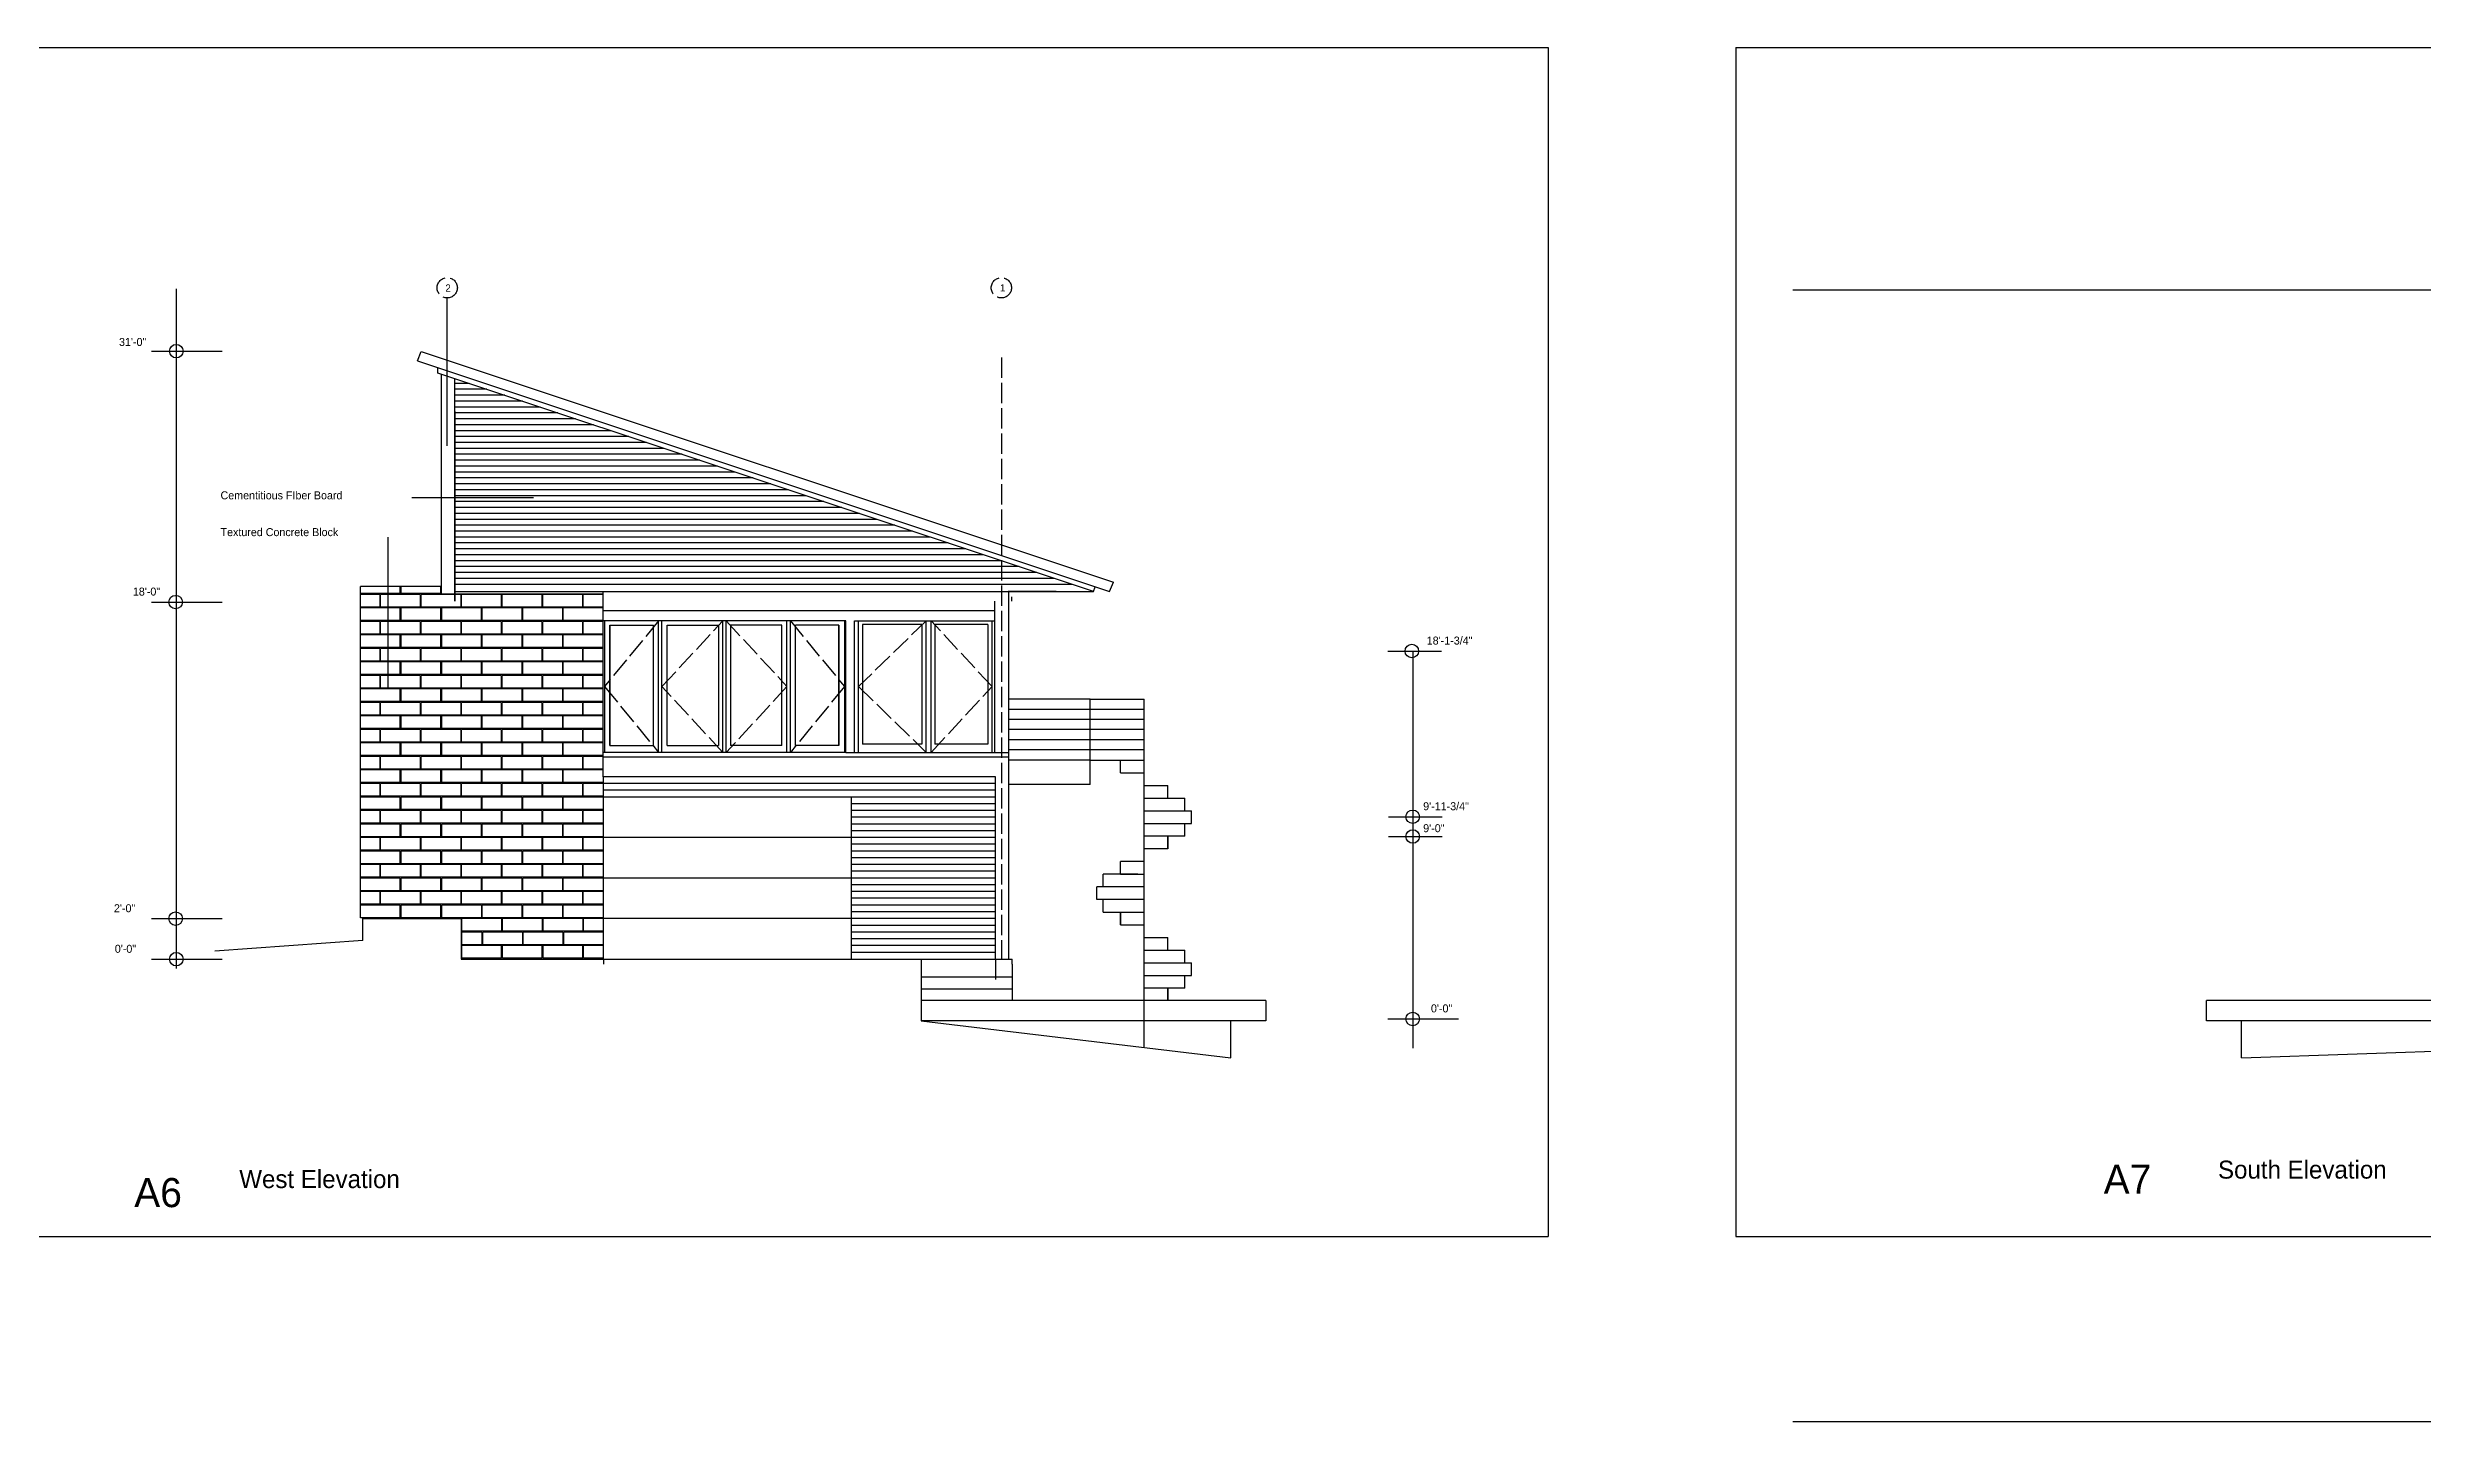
# Model space of a CAD drawing. Header units: inches. Extents: x 967 to 8475, y 257 to 3434.
# Drawn here: x 5963 to 7369, y 1861 to 2675 of the extents above; entities that cross this region are included whole.
import ezdxf

# ---------------------------------------------------------------- set-up
doc = ezdxf.new("R2010")
doc.units = ezdxf.units.IN
doc.header["$MEASUREMENT"] = 0
doc.linetypes.add('ACAD_ISO02W100', pattern=[15, 12, -3])
for name, color, linetype in [('blocks', 251, 'Continuous'), ('const', 7, 'Continuous'), ('e1', 7, 'Continuous'), ('e2', 251, 'Continuous'), ('glassSwing', 172, 'ACAD_ISO02W100'), ('grid', 252, 'ACAD_ISO02W100'), ('millwork', 253, 'Continuous'), ('stairs', 140, 'Continuous'), ('walls', 7, 'Continuous')]:
    doc.layers.add(name, color=color, linetype=linetype)

msp = doc.modelspace()

# ---------------------------------------------------------------- linework, layer by layer
for p, q in [((5763.3, 2674.8), (6851.3, 2674.8)), ((6851.3, 2674.8), (6851.3, 1970.8)), ((6962.4, 2674.8), (6962.4, 1970.8)), ((6962.4, 2674.8), (8050.4, 2674.8)), ((6996.2, 2531.3), (7501.2, 2531.3)), ((5763.3, 1970.8), (6851.3, 1970.8)), ((6962.4, 1970.8), (8050.4, 1970.8)), ((6996.2, 1861.2), (7501.2, 1861.2))]:
    msp.add_line(p, q)
at = {"layer": 'blocks'}
for p, q in [((6171.9, 2351.5), (6148.4, 2351.5)), ((6159.7, 2351), (6148.4, 2351)), ((6159.7, 2351), (6159.7, 2343.5)), ((6160.2, 2343.5), (6160.2, 2351)), ((6183.7, 2351), (6160.2, 2351)), ((6171.9, 2351.5), (6171.9, 2355.7)), ((6172.4, 2351.5), (6172.4, 2355.7)), ((6195.9, 2351.5), (6172.4, 2351.5)), ((6183.7, 2351), (6183.7, 2343.5)), ((6184.2, 2343.5), (6184.2, 2351)), ((6207.7, 2351), (6184.2, 2351)), ((6195.9, 2351.5), (6195.9, 2355.7)), ((6207.7, 2351), (6207.7, 2343.5)), ((6208.2, 2343.5), (6208.2, 2351)), ((6231.7, 2351), (6208.2, 2351)), ((6231.7, 2351), (6231.7, 2343.5)), ((6232.2, 2343.5), (6232.2, 2351)), ((6255.7, 2351), (6232.2, 2351)), ((6255.7, 2351), (6255.7, 2343.5)), ((6256.2, 2343.5), (6256.2, 2351)), ((6279.7, 2351), (6256.2, 2351)), ((6279.7, 2351), (6279.7, 2343.5)), ((6280.2, 2343.5), (6280.2, 2351)), ((6291.9, 2351), (6280.2, 2351)), ((6159.7, 2343.5), (6148.4, 2343.5)), ((6171.9, 2343), (6148.4, 2343)), ((6171.9, 2335.5), (6148.4, 2335.5)), ((6159.7, 2335), (6148.4, 2335)), ((6159.7, 2335), (6159.7, 2327.5)), ((6183.7, 2343.5), (6160.2, 2343.5)), ((6160.2, 2327.5), (6160.2, 2335)), ((6183.7, 2335), (6160.2, 2335)), ((6171.9, 2335.5), (6171.9, 2343)), ((6195.9, 2343), (6172.4, 2343)), ((6172.4, 2335.5), (6172.4, 2343)), ((6195.9, 2335.5), (6172.4, 2335.5)), ((6183.7, 2335), (6183.7, 2327.5)), ((6207.7, 2343.5), (6184.2, 2343.5)), ((6184.2, 2327.5), (6184.2, 2335)), ((6207.7, 2335), (6184.2, 2335)), ((6195.9, 2335.5), (6195.9, 2343)), ((6196.4, 2335.5), (6196.4, 2343)), ((6219.9, 2343), (6196.4, 2343)), ((6219.9, 2335.5), (6196.4, 2335.5)), ((6207.7, 2335), (6207.7, 2327.5)), ((6231.7, 2343.5), (6208.2, 2343.5)), ((6208.2, 2327.5), (6208.2, 2335)), ((6231.7, 2335), (6208.2, 2335)), ((6219.9, 2335.5), (6219.9, 2343)), ((6243.9, 2343), (6220.4, 2343)), ((6220.4, 2335.5), (6220.4, 2343)), ((6243.9, 2335.5), (6220.4, 2335.5)), ((6231.7, 2335), (6231.7, 2327.5)), ((6255.7, 2343.5), (6232.2, 2343.5)), ((6232.2, 2327.5), (6232.2, 2335)), ((6255.7, 2335), (6232.2, 2335)), ((6243.9, 2343), (6243.9, 2335.5)), ((6267.9, 2343), (6244.4, 2343)), ((6244.4, 2335.5), (6244.4, 2343)), ((6267.9, 2335.5), (6244.4, 2335.5)), ((6255.7, 2335), (6255.7, 2327.5)), ((6279.7, 2343.5), (6256.2, 2343.5)), ((6256.2, 2327.5), (6256.2, 2335)), ((6279.7, 2335), (6256.2, 2335)), ((6267.9, 2343), (6267.9, 2335.5)), ((6291.9, 2343), (6268.4, 2343)), ((6268.4, 2335.5), (6268.4, 2343)), ((6291.9, 2335.5), (6268.4, 2335.5)), ((6279.7, 2335), (6279.7, 2327.5)), ((6291.9, 2343.5), (6280.2, 2343.5)), ((6280.2, 2327.5), (6280.2, 2335)), ((6291.9, 2335), (6280.2, 2335)), ((6159.7, 2327.5), (6148.4, 2327.5)), ((6171.9, 2327), (6148.4, 2327)), ((6183.7, 2327.5), (6160.2, 2327.5)), ((6171.9, 2319.5), (6171.9, 2327)), ((6195.9, 2327), (6172.4, 2327)), ((6172.4, 2319.5), (6172.4, 2327)), ((6207.7, 2327.5), (6184.2, 2327.5)), ((6195.9, 2319.5), (6195.9, 2327)), ((6196.4, 2319.5), (6196.4, 2327)), ((6219.9, 2327), (6196.4, 2327)), ((6231.7, 2327.5), (6208.2, 2327.5)), ((6219.9, 2319.5), (6219.9, 2327)), ((6243.9, 2327), (6220.4, 2327)), ((6220.4, 2319.5), (6220.4, 2327)), ((6255.7, 2327.5), (6232.2, 2327.5)), ((6243.9, 2327), (6243.9, 2319.5)), ((6267.9, 2327), (6244.4, 2327)), ((6244.4, 2319.5), (6244.4, 2327)), ((6279.7, 2327.5), (6256.2, 2327.5)), ((6267.9, 2327), (6267.9, 2319.5)), ((6291.9, 2327), (6268.4, 2327)), ((6268.4, 2319.5), (6268.4, 2327)), ((6291.9, 2327.5), (6280.2, 2327.5)), ((6171.9, 2319.5), (6148.4, 2319.5)), ((6159.7, 2319), (6148.4, 2319)), ((6159.7, 2311.5), (6148.4, 2311.5)), ((6171.9, 2311), (6148.4, 2311)), ((6159.7, 2319), (6159.7, 2311.5)), ((6183.7, 2319), (6160.2, 2319)), ((6160.2, 2311.5), (6160.2, 2319)), ((6183.7, 2311.5), (6160.2, 2311.5)), ((6171.9, 2303.5), (6171.9, 2311)), ((6195.9, 2319.5), (6172.4, 2319.5)), ((6195.9, 2311), (6172.4, 2311)), ((6172.4, 2303.5), (6172.4, 2311)), ((6183.7, 2319), (6183.7, 2311.5)), ((6184.2, 2311.5), (6184.2, 2319)), ((6207.7, 2319), (6184.2, 2319)), ((6207.7, 2311.5), (6184.2, 2311.5)), ((6195.9, 2303.5), (6195.9, 2311)), ((6219.9, 2319.5), (6196.4, 2319.5)), ((6219.9, 2311), (6196.4, 2311)), ((6196.4, 2303.5), (6196.4, 2311)), ((6207.7, 2319), (6207.7, 2311.5)), ((6231.7, 2319), (6208.2, 2319)), ((6208.2, 2311.5), (6208.2, 2319)), ((6231.7, 2311.5), (6208.2, 2311.5)), ((6219.9, 2303.5), (6219.9, 2311)), ((6243.9, 2319.5), (6220.4, 2319.5)), ((6243.9, 2311), (6220.4, 2311)), ((6220.4, 2303.5), (6220.4, 2311)), ((6231.7, 2319), (6231.7, 2311.5)), ((6232.2, 2311.5), (6232.2, 2319)), ((6255.7, 2319), (6232.2, 2319)), ((6255.7, 2311.5), (6232.2, 2311.5)), ((6243.9, 2311), (6243.9, 2303.5)), ((6267.9, 2319.5), (6244.4, 2319.5)), ((6267.9, 2311), (6244.4, 2311)), ((6244.4, 2303.5), (6244.4, 2311)), ((6255.7, 2319), (6255.7, 2311.5)), ((6279.7, 2319), (6256.2, 2319)), ((6256.2, 2311.5), (6256.2, 2319)), ((6279.7, 2311.5), (6256.2, 2311.5)), ((6267.9, 2311), (6267.9, 2303.5)), ((6291.9, 2319.5), (6268.4, 2319.5)), ((6291.9, 2311), (6268.4, 2311)), ((6268.4, 2303.5), (6268.4, 2311)), ((6279.7, 2319), (6279.7, 2311.5)), ((6280.2, 2311.5), (6280.2, 2319)), ((6291.9, 2319), (6280.2, 2319)), ((6291.9, 2311.5), (6280.2, 2311.5)), ((6171.9, 2303.5), (6148.4, 2303.5)), ((6159.7, 2303), (6148.4, 2303)), ((6159.7, 2295.5), (6148.4, 2295.5)), ((6171.9, 2295), (6148.4, 2295)), ((6159.7, 2303), (6159.7, 2295.5)), ((6183.7, 2303), (6160.2, 2303)), ((6160.2, 2295.5), (6160.2, 2303)), ((6183.7, 2295.5), (6160.2, 2295.5)), ((6171.9, 2287.5), (6171.9, 2295)), ((6195.9, 2303.5), (6172.4, 2303.5)), ((6195.9, 2295), (6172.4, 2295)), ((6172.4, 2287.5), (6172.4, 2295)), ((6183.7, 2303), (6183.7, 2295.5)), ((6184.2, 2295.5), (6184.2, 2303)), ((6207.7, 2303), (6184.2, 2303)), ((6207.7, 2295.5), (6184.2, 2295.5)), ((6195.9, 2287.5), (6195.9, 2295)), ((6219.9, 2303.5), (6196.4, 2303.5)), ((6196.4, 2287.5), (6196.4, 2295)), ((6219.9, 2295), (6196.4, 2295)), ((6207.7, 2303), (6207.7, 2295.5)), ((6231.7, 2303), (6208.2, 2303)), ((6208.2, 2295.5), (6208.2, 2303)), ((6231.7, 2295.5), (6208.2, 2295.5)), ((6219.9, 2287.5), (6219.9, 2295)), ((6243.9, 2303.5), (6220.4, 2303.5)), ((6243.9, 2295), (6220.4, 2295)), ((6220.4, 2287.5), (6220.4, 2295)), ((6231.7, 2303), (6231.7, 2295.5)), ((6232.2, 2295.5), (6232.2, 2303)), ((6255.7, 2303), (6232.2, 2303)), ((6255.7, 2295.5), (6232.2, 2295.5)), ((6243.9, 2295), (6243.9, 2287.5)), ((6267.9, 2303.5), (6244.4, 2303.5)), ((6267.9, 2295), (6244.4, 2295)), ((6244.4, 2287.5), (6244.4, 2295)), ((6255.7, 2303), (6255.7, 2295.5)), ((6279.7, 2303), (6256.2, 2303)), ((6256.2, 2295.5), (6256.2, 2303)), ((6279.7, 2295.5), (6256.2, 2295.5)), ((6267.9, 2295), (6267.9, 2287.5)), ((6291.9, 2303.5), (6268.4, 2303.5)), ((6291.9, 2295), (6268.4, 2295)), ((6268.4, 2287.5), (6268.4, 2295)), ((6279.7, 2303), (6279.7, 2295.5)), ((6280.2, 2295.5), (6280.2, 2303)), ((6291.9, 2303), (6280.2, 2303)), ((6291.9, 2295.5), (6280.2, 2295.5)), ((6171.9, 2287.5), (6148.4, 2287.5)), ((6159.7, 2287), (6148.4, 2287)), ((6159.7, 2279.5), (6148.4, 2279.5)), ((6171.9, 2279), (6148.4, 2279)), ((6159.7, 2287), (6159.7, 2279.5)), ((6183.7, 2287), (6160.2, 2287)), ((6160.2, 2279.5), (6160.2, 2287)), ((6183.7, 2279.5), (6160.2, 2279.5)), ((6171.9, 2271.5), (6171.9, 2279)), ((6195.9, 2287.5), (6172.4, 2287.5)), ((6195.9, 2279), (6172.4, 2279)), ((6172.4, 2271.5), (6172.4, 2279)), ((6183.7, 2287), (6183.7, 2279.5)), ((6184.2, 2279.5), (6184.2, 2287)), ((6207.7, 2287), (6184.2, 2287)), ((6207.7, 2279.5), (6184.2, 2279.5)), ((6195.9, 2271.5), (6195.9, 2279)), ((6219.9, 2287.5), (6196.4, 2287.5)), ((6196.4, 2271.5), (6196.4, 2279)), ((6219.9, 2279), (6196.4, 2279)), ((6207.7, 2287), (6207.7, 2279.5)), ((6231.7, 2287), (6208.2, 2287)), ((6208.2, 2279.5), (6208.2, 2287)), ((6231.7, 2279.5), (6208.2, 2279.5)), ((6219.9, 2271.5), (6219.9, 2279)), ((6243.9, 2287.5), (6220.4, 2287.5)), ((6243.9, 2279), (6220.4, 2279)), ((6220.4, 2271.5), (6220.4, 2279)), ((6231.7, 2287), (6231.7, 2279.5)), ((6232.2, 2279.5), (6232.2, 2287)), ((6255.7, 2287), (6232.2, 2287)), ((6255.7, 2279.5), (6232.2, 2279.5)), ((6243.9, 2279), (6243.9, 2271.5)), ((6267.9, 2287.5), (6244.4, 2287.5)), ((6267.9, 2279), (6244.4, 2279)), ((6244.4, 2271.5), (6244.4, 2279)), ((6255.7, 2287), (6255.7, 2279.5)), ((6279.7, 2287), (6256.2, 2287)), ((6256.2, 2279.5), (6256.2, 2287)), ((6279.7, 2279.5), (6256.2, 2279.5)), ((6267.9, 2279), (6267.9, 2271.5)), ((6291.9, 2287.5), (6268.4, 2287.5)), ((6291.9, 2279), (6268.4, 2279)), ((6268.4, 2271.5), (6268.4, 2279)), ((6279.7, 2287), (6279.7, 2279.5)), ((6280.2, 2279.5), (6280.2, 2287)), ((6291.9, 2287), (6280.2, 2287)), ((6291.9, 2279.5), (6280.2, 2279.5)), ((6171.9, 2271.5), (6148.4, 2271.5)), ((6159.7, 2271), (6148.4, 2271)), ((6159.7, 2271), (6159.7, 2263.5)), ((6183.7, 2271), (6160.2, 2271)), ((6160.2, 2263.5), (6160.2, 2271)), ((6195.9, 2271.5), (6172.4, 2271.5)), ((6183.7, 2271), (6183.7, 2263.5)), ((6184.2, 2263.5), (6184.2, 2271)), ((6207.7, 2271), (6184.2, 2271)), ((6219.9, 2271.5), (6196.4, 2271.5)), ((6207.7, 2271), (6207.7, 2263.5)), ((6231.7, 2271), (6208.2, 2271)), ((6208.2, 2263.5), (6208.2, 2271)), ((6243.9, 2271.5), (6220.4, 2271.5)), ((6231.7, 2271), (6231.7, 2263.5)), ((6232.2, 2263.5), (6232.2, 2271)), ((6255.7, 2271), (6232.2, 2271)), ((6267.9, 2271.5), (6244.4, 2271.5)), ((6255.7, 2271), (6255.7, 2263.5)), ((6279.7, 2271), (6256.2, 2271)), ((6256.2, 2263.5), (6256.2, 2271)), ((6291.9, 2271.5), (6268.4, 2271.5)), ((6279.7, 2271), (6279.7, 2263.5)), ((6280.2, 2263.5), (6280.2, 2271)), ((6291.9, 2271), (6280.2, 2271)), ((6159.7, 2263.5), (6148.4, 2263.5)), ((6171.9, 2263), (6148.4, 2263)), ((6171.9, 2255.5), (6148.4, 2255.5)), ((6159.7, 2255), (6148.4, 2255)), ((6159.7, 2255), (6159.7, 2247.5)), ((6183.7, 2263.5), (6160.2, 2263.5)), ((6183.7, 2255), (6160.2, 2255)), ((6160.2, 2247.5), (6160.2, 2255)), ((6171.9, 2255.5), (6171.9, 2263)), ((6172.4, 2255.5), (6172.4, 2263)), ((6195.9, 2263), (6172.4, 2263)), ((6195.9, 2255.5), (6172.4, 2255.5)), ((6183.7, 2255), (6183.7, 2247.5)), ((6207.7, 2263.5), (6184.2, 2263.5)), ((6184.2, 2247.5), (6184.2, 2255)), ((6207.7, 2255), (6184.2, 2255)), ((6195.9, 2255.5), (6195.9, 2263)), ((6196.4, 2255.5), (6196.4, 2263)), ((6219.9, 2263), (6196.4, 2263)), ((6219.9, 2255.5), (6196.4, 2255.5)), ((6207.7, 2255), (6207.7, 2247.5)), ((6231.7, 2263.5), (6208.2, 2263.5)), ((6231.7, 2255), (6208.2, 2255)), ((6208.2, 2247.5), (6208.2, 2255)), ((6219.9, 2255.5), (6219.9, 2263)), ((6220.4, 2255.5), (6220.4, 2263)), ((6243.9, 2263), (6220.4, 2263)), ((6243.9, 2255.5), (6220.4, 2255.5)), ((6231.7, 2255), (6231.7, 2247.5)), ((6255.7, 2263.5), (6232.2, 2263.5)), ((6232.2, 2247.5), (6232.2, 2255)), ((6255.7, 2255), (6232.2, 2255)), ((6243.9, 2263), (6243.9, 2255.5)), ((6244.4, 2255.5), (6244.4, 2263)), ((6267.9, 2263), (6244.4, 2263)), ((6267.9, 2255.5), (6244.4, 2255.5)), ((6255.7, 2255), (6255.7, 2247.5)), ((6279.7, 2263.5), (6256.2, 2263.5)), ((6279.7, 2255), (6256.2, 2255)), ((6256.2, 2247.5), (6256.2, 2255)), ((6267.9, 2263), (6267.9, 2255.5)), ((6268.4, 2255.5), (6268.4, 2263)), ((6291.9, 2263), (6268.4, 2263)), ((6291.9, 2255.5), (6268.4, 2255.5)), ((6279.7, 2255), (6279.7, 2247.5)), ((6291.9, 2263.5), (6280.2, 2263.5)), ((6280.2, 2247.5), (6280.2, 2255)), ((6291.9, 2255), (6280.2, 2255)), ((6159.7, 2247.5), (6148.4, 2247.5)), ((6171.9, 2247), (6148.4, 2247)), ((6171.9, 2239.5), (6148.4, 2239.5)), ((6159.7, 2239), (6148.4, 2239)), ((6159.7, 2239), (6159.7, 2231.5)), ((6183.7, 2247.5), (6160.2, 2247.5)), ((6183.7, 2239), (6160.2, 2239)), ((6160.2, 2231.5), (6160.2, 2239)), ((6171.9, 2239.5), (6171.9, 2247)), ((6195.9, 2247), (6172.4, 2247)), ((6172.4, 2239.5), (6172.4, 2247)), ((6195.9, 2239.5), (6172.4, 2239.5)), ((6183.7, 2239), (6183.7, 2231.5)), ((6207.7, 2247.5), (6184.2, 2247.5)), ((6207.7, 2239), (6184.2, 2239)), ((6184.2, 2231.5), (6184.2, 2239)), ((6195.9, 2239.5), (6195.9, 2247)), ((6196.4, 2239.5), (6196.4, 2247)), ((6219.9, 2247), (6196.4, 2247)), ((6219.9, 2239.5), (6196.4, 2239.5)), ((6207.7, 2239), (6207.7, 2231.5)), ((6231.7, 2247.5), (6208.2, 2247.5)), ((6231.7, 2239), (6208.2, 2239)), ((6208.2, 2231.5), (6208.2, 2239)), ((6219.9, 2239.5), (6219.9, 2247)), ((6243.9, 2247), (6220.4, 2247)), ((6220.4, 2239.5), (6220.4, 2247)), ((6243.9, 2239.5), (6220.4, 2239.5)), ((6231.7, 2239), (6231.7, 2231.5)), ((6255.7, 2247.5), (6232.2, 2247.5)), ((6255.7, 2239), (6232.2, 2239)), ((6232.2, 2231.5), (6232.2, 2239)), ((6243.9, 2247), (6243.9, 2239.5)), ((6267.9, 2247), (6244.4, 2247)), ((6244.4, 2239.5), (6244.4, 2247)), ((6267.9, 2239.5), (6244.4, 2239.5)), ((6255.7, 2239), (6255.7, 2231.5)), ((6279.7, 2247.5), (6256.2, 2247.5)), ((6279.7, 2239), (6256.2, 2239)), ((6256.2, 2231.5), (6256.2, 2239)), ((6267.9, 2247), (6267.9, 2239.5)), ((6291.9, 2247), (6268.4, 2247)), ((6268.4, 2239.5), (6268.4, 2247)), ((6291.9, 2239.5), (6268.4, 2239.5)), ((6279.7, 2239), (6279.7, 2231.5)), ((6291.9, 2247.5), (6280.2, 2247.5)), ((6291.9, 2239), (6280.2, 2239)), ((6280.2, 2231.5), (6280.2, 2239)), ((6159.7, 2231.5), (6148.4, 2231.5)), ((6171.9, 2231), (6148.4, 2231)), ((6171.9, 2223.5), (6148.4, 2223.5)), ((6159.7, 2223), (6148.4, 2223)), ((6159.7, 2223), (6159.7, 2215.5)), ((6183.7, 2231.5), (6160.2, 2231.5)), ((6183.7, 2223), (6160.2, 2223)), ((6160.2, 2215.5), (6160.2, 2223)), ((6171.9, 2223.5), (6171.9, 2231)), ((6172.4, 2223.5), (6172.4, 2231)), ((6195.9, 2231), (6172.4, 2231)), ((6195.9, 2223.5), (6172.4, 2223.5)), ((6183.7, 2223), (6183.7, 2215.5)), ((6207.7, 2231.5), (6184.2, 2231.5)), ((6207.7, 2223), (6184.2, 2223)), ((6184.2, 2215.5), (6184.2, 2223)), ((6195.9, 2223.5), (6195.9, 2231)), ((6196.4, 2223.5), (6196.4, 2231)), ((6219.9, 2231), (6196.4, 2231)), ((6219.9, 2223.5), (6196.4, 2223.5)), ((6207.7, 2223), (6207.7, 2215.5)), ((6231.7, 2231.5), (6208.2, 2231.5)), ((6231.7, 2223), (6208.2, 2223)), ((6208.2, 2215.5), (6208.2, 2223)), ((6219.9, 2223.5), (6219.9, 2231)), ((6243.9, 2231), (6220.4, 2231)), ((6220.4, 2223.5), (6220.4, 2231)), ((6243.9, 2223.5), (6220.4, 2223.5)), ((6231.7, 2223), (6231.7, 2215.5)), ((6255.7, 2231.5), (6232.2, 2231.5)), ((6255.7, 2223), (6232.2, 2223)), ((6232.2, 2215.5), (6232.2, 2223)), ((6243.9, 2231), (6243.9, 2223.5)), ((6244.4, 2223.5), (6244.4, 2231)), ((6267.9, 2231), (6244.4, 2231)), ((6267.9, 2223.5), (6244.4, 2223.5)), ((6255.7, 2223), (6255.7, 2215.5)), ((6279.7, 2231.5), (6256.2, 2231.5)), ((6279.7, 2223), (6256.2, 2223)), ((6256.2, 2215.5), (6256.2, 2223)), ((6267.9, 2231), (6267.9, 2223.5)), ((6291.9, 2231), (6268.4, 2231)), ((6268.4, 2223.5), (6268.4, 2231)), ((6291.9, 2223.5), (6268.4, 2223.5)), ((6279.7, 2223), (6279.7, 2215.5)), ((6291.9, 2231.5), (6280.2, 2231.5)), ((6291.9, 2223), (6280.2, 2223)), ((6280.2, 2215.5), (6280.2, 2223)), ((6159.7, 2215.5), (6148.4, 2215.5)), ((6171.9, 2215), (6148.4, 2215)), ((6171.9, 2207.5), (6148.4, 2207.5)), ((6183.7, 2215.5), (6160.2, 2215.5)), ((6171.9, 2207.5), (6171.9, 2215)), ((6195.9, 2215), (6172.4, 2215)), ((6172.4, 2207.5), (6172.4, 2215)), ((6195.9, 2207.5), (6172.4, 2207.5)), ((6207.7, 2215.5), (6184.2, 2215.5)), ((6195.9, 2207.5), (6195.9, 2215)), ((6196.4, 2207.5), (6196.4, 2215)), ((6219.9, 2215), (6196.4, 2215)), ((6219.9, 2207.5), (6196.4, 2207.5)), ((6231.7, 2215.5), (6208.2, 2215.5)), ((6219.9, 2207.5), (6219.9, 2215)), ((6243.9, 2215), (6220.4, 2215)), ((6220.4, 2207.5), (6220.4, 2215)), ((6243.9, 2207.5), (6220.4, 2207.5)), ((6255.7, 2215.5), (6232.2, 2215.5)), ((6243.9, 2215), (6243.9, 2207.5)), ((6267.9, 2215), (6244.4, 2215)), ((6244.4, 2207.5), (6244.4, 2215)), ((6267.9, 2207.5), (6244.4, 2207.5)), ((6279.7, 2215.5), (6256.2, 2215.5)), ((6267.9, 2215), (6267.9, 2207.5)), ((6291.9, 2215), (6268.4, 2215)), ((6268.4, 2207.5), (6268.4, 2215)), ((6291.9, 2207.5), (6268.4, 2207.5)), ((6291.9, 2215.5), (6280.2, 2215.5)), ((6159.7, 2207), (6148.4, 2207)), ((6159.7, 2199.5), (6148.4, 2199.5)), ((6171.9, 2199), (6148.4, 2199)), ((6159.7, 2207), (6159.7, 2199.5)), ((6183.7, 2207), (6160.2, 2207)), ((6160.2, 2199.5), (6160.2, 2207)), ((6183.7, 2199.5), (6160.2, 2199.5)), ((6171.9, 2191.5), (6171.9, 2199)), ((6195.9, 2199), (6172.4, 2199)), ((6172.4, 2191.5), (6172.4, 2199)), ((6183.7, 2207), (6183.7, 2199.5)), ((6184.2, 2199.5), (6184.2, 2207)), ((6207.7, 2207), (6184.2, 2207)), ((6207.7, 2199.5), (6184.2, 2199.5)), ((6195.9, 2191.5), (6195.9, 2199)), ((6196.4, 2191.5), (6196.4, 2199)), ((6219.9, 2199), (6196.4, 2199)), ((6207.7, 2207), (6207.7, 2199.5)), ((6231.7, 2207), (6208.2, 2207)), ((6208.2, 2199.5), (6208.2, 2207)), ((6231.7, 2199.5), (6208.2, 2199.5)), ((6219.9, 2191.5), (6219.9, 2199)), ((6243.9, 2199), (6220.4, 2199)), ((6220.4, 2191.5), (6220.4, 2199)), ((6231.7, 2207), (6231.7, 2199.5)), ((6232.2, 2199.5), (6232.2, 2207)), ((6255.7, 2207), (6232.2, 2207)), ((6255.7, 2199.5), (6232.2, 2199.5)), ((6243.9, 2199), (6243.9, 2191.5)), ((6267.9, 2199), (6244.4, 2199)), ((6244.4, 2191.5), (6244.4, 2199)), ((6255.7, 2207), (6255.7, 2199.5)), ((6279.7, 2207), (6256.2, 2207)), ((6256.2, 2199.5), (6256.2, 2207)), ((6279.7, 2199.5), (6256.2, 2199.5)), ((6267.9, 2199), (6267.9, 2191.5)), ((6291.9, 2199), (6268.4, 2199)), ((6268.4, 2191.5), (6268.4, 2199)), ((6279.7, 2207), (6279.7, 2199.5)), ((6280.2, 2199.5), (6280.2, 2207)), ((6291.9, 2207), (6280.2, 2207)), ((6291.9, 2199.5), (6280.2, 2199.5)), ((6171.9, 2191.5), (6148.4, 2191.5)), ((6159.7, 2191), (6148.4, 2191)), ((6159.7, 2183.5), (6148.4, 2183.5)), ((6171.9, 2183), (6148.4, 2183)), ((6159.7, 2191), (6159.7, 2183.5)), ((6160.2, 2183.5), (6160.2, 2191)), ((6183.7, 2191), (6160.2, 2191)), ((6183.7, 2183.5), (6160.2, 2183.5)), ((6171.9, 2175.5), (6171.9, 2183)), ((6195.9, 2191.5), (6172.4, 2191.5)), ((6195.9, 2183), (6172.4, 2183)), ((6172.4, 2175.5), (6172.4, 2183)), ((6183.7, 2191), (6183.7, 2183.5)), ((6184.2, 2183.5), (6184.2, 2191)), ((6207.7, 2191), (6184.2, 2191)), ((6207.7, 2183.5), (6184.2, 2183.5)), ((6195.9, 2175.5), (6195.9, 2183)), ((6219.9, 2191.5), (6196.4, 2191.5)), ((6196.4, 2175.5), (6196.4, 2183)), ((6219.9, 2183), (6196.4, 2183)), ((6207.7, 2191), (6207.7, 2183.5)), ((6231.7, 2191), (6208.2, 2191)), ((6208.2, 2183.5), (6208.2, 2191)), ((6231.7, 2183.5), (6208.2, 2183.5)), ((6219.9, 2175.5), (6219.9, 2183)), ((6243.9, 2191.5), (6220.4, 2191.5)), ((6243.9, 2183), (6220.4, 2183)), ((6220.4, 2175.5), (6220.4, 2183)), ((6231.7, 2191), (6231.7, 2183.5)), ((6232.2, 2183.5), (6232.2, 2191)), ((6255.7, 2191), (6232.2, 2191)), ((6255.7, 2183.5), (6232.2, 2183.5)), ((6243.9, 2183), (6243.9, 2175.5)), ((6267.9, 2191.5), (6244.4, 2191.5)), ((6267.9, 2183), (6244.4, 2183)), ((6244.4, 2175.5), (6244.4, 2183)), ((6255.7, 2191), (6255.7, 2183.5)), ((6256.2, 2183.5), (6256.2, 2191)), ((6279.7, 2191), (6256.2, 2191)), ((6279.7, 2183.5), (6256.2, 2183.5)), ((6267.9, 2183), (6267.9, 2175.5)), ((6291.9, 2191.5), (6268.4, 2191.5)), ((6291.9, 2183), (6268.4, 2183)), ((6268.4, 2175.5), (6268.4, 2183)), ((6279.7, 2191), (6279.7, 2183.5)), ((6280.2, 2183.5), (6280.2, 2191)), ((6291.9, 2191), (6280.2, 2191)), ((6291.9, 2183.5), (6280.2, 2183.5)), ((6171.9, 2175.5), (6148.4, 2175.5)), ((6159.7, 2175), (6148.4, 2175)), ((6159.7, 2167.5), (6148.4, 2167.5)), ((6171.9, 2167), (6148.4, 2167)), ((6159.7, 2175), (6159.7, 2167.5)), ((6183.7, 2175), (6160.2, 2175)), ((6160.2, 2167.5), (6160.2, 2175)), ((6183.7, 2167.5), (6160.2, 2167.5)), ((6171.9, 2159.5), (6171.9, 2167)), ((6195.9, 2175.5), (6172.4, 2175.5)), ((6195.9, 2167), (6172.4, 2167)), ((6172.4, 2159.5), (6172.4, 2167)), ((6183.7, 2175), (6183.7, 2167.5)), ((6184.2, 2167.5), (6184.2, 2175)), ((6207.7, 2175), (6184.2, 2175)), ((6207.7, 2167.5), (6184.2, 2167.5)), ((6195.9, 2159.5), (6195.9, 2167)), ((6219.9, 2175.5), (6196.4, 2175.5)), ((6219.9, 2167), (6196.4, 2167)), ((6196.4, 2159.5), (6196.4, 2167)), ((6207.7, 2175), (6207.7, 2167.5)), ((6231.7, 2175), (6208.2, 2175)), ((6208.2, 2167.5), (6208.2, 2175)), ((6231.7, 2167.5), (6208.2, 2167.5)), ((6219.9, 2167), (6219.9, 2159.5)), ((6243.9, 2175.5), (6220.4, 2175.5)), ((6243.9, 2167), (6220.4, 2167)), ((6220.4, 2159.5), (6220.4, 2167)), ((6231.7, 2175), (6231.7, 2167.5)), ((6232.2, 2167.5), (6232.2, 2175)), ((6255.7, 2175), (6232.2, 2175)), ((6255.7, 2167.5), (6232.2, 2167.5)), ((6243.9, 2167), (6243.9, 2159.5)), ((6267.9, 2175.5), (6244.4, 2175.5)), ((6267.9, 2167), (6244.4, 2167)), ((6244.4, 2159.5), (6244.4, 2167)), ((6255.7, 2175), (6255.7, 2167.5)), ((6279.7, 2175), (6256.2, 2175)), ((6256.2, 2167.5), (6256.2, 2175)), ((6279.7, 2167.5), (6256.2, 2167.5)), ((6267.9, 2167), (6267.9, 2159.5)), ((6291.9, 2175.5), (6268.4, 2175.5)), ((6291.9, 2167), (6268.4, 2167)), ((6268.4, 2159.5), (6268.4, 2167)), ((6279.7, 2175), (6279.7, 2167.5)), ((6291.9, 2175), (6280.2, 2175)), ((6280.2, 2167.5), (6280.2, 2175)), ((6291.9, 2167.5), (6280.2, 2167.5)), ((6171.9, 2159.5), (6148.4, 2159.5)), ((6195.9, 2159.5), (6172.4, 2159.5)), ((6219.9, 2159.5), (6196.4, 2159.5)), ((6231.9, 2159), (6208.4, 2159)), ((6208.4, 2151.5), (6208.4, 2159)), ((6231.9, 2151.5), (6208.4, 2151.5)), ((6243.9, 2159.5), (6220.4, 2159.5)), ((6231.9, 2159), (6231.9, 2151.5)), ((6232.4, 2151.5), (6232.4, 2159)), ((6255.9, 2159), (6232.4, 2159)), ((6255.9, 2151.5), (6232.4, 2151.5)), ((6267.9, 2159.5), (6244.4, 2159.5)), ((6255.9, 2159), (6255.9, 2151.5)), ((6279.9, 2159), (6256.4, 2159)), ((6256.4, 2151.5), (6256.4, 2159)), ((6279.9, 2151.5), (6256.4, 2151.5)), ((6291.9, 2159.5), (6268.4, 2159.5)), ((6279.9, 2159), (6279.9, 2151.5)), ((6291.9, 2159), (6280.4, 2159)), ((6280.4, 2151.5), (6280.4, 2159)), ((6291.9, 2151.5), (6280.4, 2151.5)), ((6208.4, 2143.5), (6208.4, 2151)), ((6220.2, 2151), (6208.4, 2151)), ((6220.2, 2143.5), (6208.4, 2143.5)), ((6231.9, 2143), (6208.4, 2143)), ((6208.4, 2135.5), (6208.4, 2143)), ((6220.2, 2151), (6220.2, 2143.5)), ((6244.2, 2151), (6220.7, 2151)), ((6220.7, 2143.5), (6220.7, 2151)), ((6244.2, 2143.5), (6220.7, 2143.5)), ((6231.9, 2135.5), (6231.9, 2143)), ((6232.4, 2135.5), (6232.4, 2143)), ((6255.9, 2143), (6232.4, 2143)), ((6244.2, 2151), (6244.2, 2143.5)), ((6244.7, 2143.5), (6244.7, 2151)), ((6268.2, 2151), (6244.7, 2151)), ((6268.2, 2143.5), (6244.7, 2143.5)), ((6255.9, 2135.5), (6255.9, 2143)), ((6279.9, 2143), (6256.4, 2143)), ((6256.4, 2135.5), (6256.4, 2143)), ((6268.2, 2151), (6268.2, 2143.5)), ((6291.9, 2151), (6268.7, 2151)), ((6268.7, 2143.5), (6268.7, 2151)), ((6291.9, 2143.5), (6268.7, 2143.5)), ((6279.9, 2135.5), (6279.9, 2143)), ((6291.9, 2143), (6280.4, 2143)), ((6280.4, 2135.5), (6280.4, 2143)), ((6231.9, 2135.5), (6208.4, 2135.5)), ((6255.9, 2135.5), (6232.4, 2135.5)), ((6279.9, 2135.5), (6256.4, 2135.5)), ((6291.9, 2135.5), (6280.4, 2135.5))]:
    msp.add_line(p, q, dxfattribs=at)
at = {"layer": 'e1'}
for p, q in [((6204.2, 2459.3), (6204.2, 2346.9)), ((6196.2, 2351.3), (6291.9, 2351.3)), ((6291.9, 2242.9), (6291.9, 2352.7)), ((6291.9, 2352.7), (6533.7, 2352.7)), ((6560.2, 2352.7), (6531.7, 2352.7)), ((6580.2, 2288.9), (6532.2, 2288.9)), ((6612.2, 2282.9), (6532.2, 2282.9)), ((6580.2, 2252.9), (6580.2, 2288.9)), ((6612.2, 2276.9), (6532.2, 2276.9)), ((6612.2, 2270.9), (6532.2, 2270.9)), ((6612.2, 2264.9), (6532.2, 2264.9)), ((6612.2, 2258.9), (6532.2, 2258.9)), ((6580.2, 2252.9), (6532.2, 2252.9)), ((6580.2, 2238.4), (6580.2, 2252.9)), ((6580.2, 2238.4), (6532.2, 2238.4)), ((6149.7, 2159), (6207.9, 2159)), ((6207.9, 2159), (6207.9, 2135)), ((6480.2, 2135), (6480.2, 2110.5)), ((6684.2, 2110.5), (6480.2, 2110.5)), ((6684.2, 2110.5), (6684.2, 2098.5)), ((7690.1, 2110.5), (7241.1, 2110.5)), ((7241.1, 2098.5), (7241.1, 2110.5)), ((6684.2, 2098.5), (6480.2, 2098.5)), ((7690.1, 2098.5), (7241.1, 2098.5))]:
    msp.add_line(p, q, dxfattribs=at)
at = {"layer": 'e2'}
for p, q in [((6039.3, 2531.8), (6039.3, 2129.5)), ((6199.7, 2439), (6199.7, 2526.5)), ((6024.6, 2495), (6066.5, 2495)), ((6204.2, 2346.9), (6204.2, 2478.7)), ((6212.7, 2475.9), (6204.2, 2475.9)), ((6223.2, 2472.4), (6204.2, 2472.4)), ((6233.7, 2468.9), (6204.2, 2468.9)), ((6244.2, 2465.4), (6204.2, 2465.4)), ((6254.7, 2461.9), (6204.2, 2461.9)), ((6265.2, 2458.4), (6204.2, 2458.4)), ((6275.7, 2454.9), (6204.2, 2454.9)), ((6286.2, 2451.4), (6204.2, 2451.4)), ((6296.7, 2447.9), (6204.2, 2447.9)), ((6307.2, 2444.4), (6204.2, 2444.4)), ((6317.7, 2440.9), (6204.2, 2440.9)), ((6328.2, 2437.4), (6204.2, 2437.4)), ((6338.7, 2433.9), (6204.2, 2433.9)), ((6349.2, 2430.4), (6204.2, 2430.4)), ((6359.7, 2426.9), (6204.2, 2426.9)), ((6370.2, 2423.4), (6204.2, 2423.4)), ((6380.7, 2419.9), (6204.2, 2419.9)), ((6391.2, 2416.4), (6204.2, 2416.4)), ((6401.7, 2412.9), (6204.2, 2412.9)), ((6412.2, 2409.4), (6204.2, 2409.4)), ((6422.7, 2405.9), (6204.2, 2405.9)), ((6433.2, 2402.4), (6204.2, 2402.4)), ((6443.7, 2398.9), (6204.2, 2398.9)), ((6454.2, 2395.4), (6204.2, 2395.4)), ((6464.7, 2391.9), (6204.2, 2391.9)), ((6475.2, 2388.4), (6204.2, 2388.4)), ((6485.7, 2384.9), (6204.2, 2384.9)), ((6496.2, 2381.4), (6204.2, 2381.4)), ((6506.7, 2377.9), (6204.2, 2377.9)), ((6517.2, 2374.4), (6204.2, 2374.4)), ((6527.7, 2370.9), (6204.2, 2370.9)), ((6538.2, 2367.4), (6204.2, 2367.4)), ((6548.7, 2363.9), (6204.2, 2363.9)), ((6559.2, 2360.4), (6204.2, 2360.4)), ((6569.7, 2356.9), (6204.2, 2356.9)), ((6533.7, 2349.5), (6533.7, 2346.9)), ((6024.6, 2346.4), (6066.5, 2346.4)), ((6523.7, 2341.3), (6291.9, 2341.3)), ((6435.7, 2335.3), (6291.9, 2335.3)), ((6292.8, 2335.3), (6292.8, 2257.4)), ((6324.8, 2257.4), (6324.8, 2335.3)), ((6326.8, 2257.4), (6326.8, 2335.3)), ((6362.8, 2257.4), (6362.8, 2335.3)), ((6364.8, 2257.4), (6364.8, 2335.3)), ((6400.8, 2257.4), (6400.8, 2335.3)), ((6402.8, 2257.4), (6402.8, 2335.3)), ((6434.8, 2335.3), (6434.8, 2257.4)), ((6435.7, 2257.4), (6435.7, 2335.3)), ((6440.7, 2257.4), (6440.7, 2335.3)), ((6440.7, 2335.3), (6523.7, 2335.3)), ((6443.2, 2257.4), (6443.2, 2335.3)), ((6443.2, 2335.3), (6522.2, 2335.3)), ((6483.2, 2257.4), (6483.2, 2335.3)), ((6486.2, 2257.4), (6486.2, 2335.3)), ((6522.2, 2257.4), (6522.2, 2335.3)), ((6523.7, 2346.9), (6523.7, 2257.4)), ((6296, 2261.4), (6296, 2332.8)), ((6296, 2332.8), (6296, 2261.4)), ((6296, 2332.8), (6321.8, 2332.8)), ((6321.8, 2261.4), (6321.8, 2332.8)), ((6329.8, 2261.4), (6329.8, 2332.8)), ((6329.8, 2332.8), (6360.3, 2332.8)), ((6360.3, 2332.8), (6360.3, 2261.4)), ((6367.3, 2332.8), (6367.3, 2261.4)), ((6397.8, 2332.8), (6367.3, 2332.8)), ((6397.8, 2261.4), (6397.8, 2332.8)), ((6405.8, 2261.4), (6405.8, 2332.8)), ((6431.5, 2332.8), (6405.8, 2332.8)), ((6431.5, 2332.8), (6431.5, 2261.4)), ((6431.5, 2261.4), (6431.5, 2332.8)), ((6445.5, 2333.1), (6445.5, 2262.3)), ((6480.7, 2333.1), (6445.5, 2333.1)), ((6480.7, 2333.1), (6480.7, 2262.3)), ((6488.4, 2333.1), (6488.4, 2262.3)), ((6519.7, 2333.1), (6488.4, 2333.1)), ((6519.7, 2333.1), (6519.7, 2262.3)), ((6756.4, 2317.4), (6788.3, 2317.4)), ((6771.2, 2317.4), (6771.2, 2082.2)), ((6435.7, 2257.4), (6291.9, 2257.4)), ((6532.2, 2254.6), (6291.9, 2254.6)), ((6296, 2261.4), (6321.8, 2261.4)), ((6329.8, 2261.4), (6360.3, 2261.4)), ((6397.8, 2261.4), (6367.3, 2261.4)), ((6431.5, 2261.4), (6405.8, 2261.4)), ((6435.7, 2257.4), (6532.2, 2257.4)), ((6443.2, 2257.4), (6523.7, 2257.4)), ((6480.7, 2262.3), (6445.5, 2262.3)), ((6519.7, 2262.3), (6488.4, 2262.3)), ((6524.2, 2239), (6291.9, 2239)), ((6524.2, 2235), (6291.9, 2235)), ((6439, 2231), (6291.9, 2231)), ((6524.2, 2231), (6291.9, 2231)), ((6439, 2135), (6439, 2231)), ((6524.2, 2227), (6439, 2227)), ((6524.2, 2223), (6439, 2223)), ((6524.2, 2219), (6439, 2219)), ((6524.2, 2215), (6439, 2215)), ((6524.2, 2211), (6439, 2211)), ((6756.9, 2219.3), (6788.7, 2219.3)), ((6756.9, 2207.6), (6788.7, 2207.6)), ((6439, 2207), (6291.9, 2207)), ((6524.2, 2207), (6439, 2207)), ((6524.2, 2203), (6439, 2203)), ((6524.2, 2199), (6439, 2199)), ((6524.2, 2195), (6439, 2195)), ((6439, 2183), (6291.9, 2183)), ((6524.2, 2191), (6439, 2191)), ((6524.2, 2187), (6439, 2187)), ((6524.2, 2183), (6439, 2183)), ((6524.2, 2179), (6439, 2179)), ((6524.2, 2175), (6439, 2175)), ((6524.2, 2171), (6439, 2171)), ((6524.2, 2167), (6439, 2167)), ((6024.6, 2159), (6066.5, 2159)), ((6439, 2159), (6291.9, 2159)), ((6524.2, 2163), (6439, 2163)), ((6524.2, 2159), (6439, 2159)), ((6524.2, 2155), (6439, 2155)), ((6524.2, 2151), (6439, 2151)), ((6524.2, 2147), (6439, 2147)), ((6524.2, 2143), (6439, 2143)), ((6524.2, 2139), (6439, 2139)), ((6024.6, 2135), (6066.5, 2135)), ((6292.2, 2135), (6292.2, 2132)), ((6480.2, 2124.5), (6534.2, 2124.5)), ((6480.2, 2117.5), (6534.2, 2117.5)), ((6480.2, 2110.5), (6480.2, 2098.5)), ((6480.2, 2098.5), (6663.5, 2076.5)), ((6663.5, 2076.5), (6663.5, 2098.5)), ((6756.5, 2099.6), (6798.4, 2099.6)), ((7261.8, 2076.5), (7261.8, 2098.5)), ((7261.8, 2076.5), (7690.1, 2091.5))]:
    msp.add_line(p, q, dxfattribs=at)
for centre in [(6039.3, 2495), (6038.9, 2346.4), (6770.7, 2317.4), (6771.2, 2219.3), (6771.2, 2207.6), (6038.9, 2159), (6039.3, 2135), (6771.2, 2099.6)]:
    msp.add_circle(centre, 4, dxfattribs=at)
at = {"layer": 'glassSwing'}
for p, q in [((6324.8, 2335.3), (6292.8, 2296.4)), ((6326.8, 2296.4), (6362.8, 2335.3)), ((6364.8, 2335.3), (6400.8, 2296.4)), ((6402.8, 2335.3), (6434.8, 2296.4)), ((6483.2, 2335.3), (6443.2, 2296.4)), ((6522.2, 2296.4), (6486.2, 2335.3)), ((6292.8, 2296.4), (6324.8, 2257.4)), ((6362.8, 2257.4), (6326.8, 2296.4)), ((6400.8, 2296.4), (6364.8, 2257.4)), ((6434.8, 2296.4), (6402.8, 2257.4)), ((6443.2, 2296.4), (6483.2, 2257.4)), ((6486.2, 2257.4), (6522.2, 2296.4))]:
    msp.add_line(p, q, dxfattribs=at)
at = {"layer": 'grid'}
for p, q in [((6527.7, 2491.2), (6527.7, 2135)), ((6524.2, 2135), (6524.2, 2123))]:
    msp.add_line(p, q, dxfattribs=at)
for centre in [(6199.7, 2532.5), (6527.7, 2532.5)]:
    msp.add_circle(centre, 6, dxfattribs=at)
at = {"layer": 'millwork'}
for p, q in [((6204.2, 2352.7), (6291.9, 2352.7)), ((6531.7, 2352.7), (6582.2, 2352.7))]:
    msp.add_line(p, q, dxfattribs=at)
at = {"layer": 'stairs'}
for p, q in [((6580.2, 2288.9), (6612.2, 2288.9)), ((6612.2, 2082.6), (6612.2, 2288.9)), ((6580.2, 2252.9), (6612.2, 2252.9)), ((6598.2, 2245.4), (6598.2, 2252.9)), ((6598.2, 2245.4), (6612.2, 2245.4)), ((6612.2, 2237.9), (6626.2, 2237.9)), ((6626.2, 2230.4), (6626.2, 2237.9)), ((6612.2, 2230.4), (6636.4, 2230.4)), ((6612.2, 2222.9), (6640.2, 2222.9)), ((6636.4, 2222.9), (6636.4, 2230.4)), ((6640.2, 2215.4), (6640.2, 2222.9)), ((6612.2, 2215.4), (6640.2, 2215.4)), ((6636.4, 2207.9), (6612.2, 2207.9)), ((6626.2, 2207.9), (6626.2, 2200.4)), ((6626.2, 2200.4), (6626.2, 2207.9)), ((6636.4, 2207.9), (6636.4, 2215.4)), ((6626.2, 2200.4), (6612.2, 2200.4)), ((6608.4, 2185.4), (6587.9, 2185.4)), ((6587.9, 2177.9), (6587.9, 2185.4)), ((6612.2, 2192.9), (6598.2, 2192.9)), ((6598.2, 2185.4), (6598.2, 2192.9)), ((6598.2, 2185.4), (6612.2, 2185.4)), ((6612.2, 2177.9), (6584.2, 2177.9)), ((6584.2, 2170.4), (6584.2, 2177.9)), ((6612.2, 2170.4), (6584.2, 2170.4)), ((6587.9, 2162.9), (6587.9, 2170.4)), ((6587.9, 2162.9), (6612.2, 2162.9)), ((6598.2, 2162.9), (6598.2, 2155.4)), ((6598.2, 2155.4), (6598.2, 2162.9)), ((6598.2, 2155.4), (6612.2, 2155.4)), ((6612.2, 2147.9), (6626.2, 2147.9)), ((6612.2, 2140.4), (6636.4, 2140.4)), ((6626.2, 2140.4), (6626.2, 2147.9)), ((6636.4, 2132.9), (6636.4, 2140.4)), ((6612.2, 2132.9), (6640.2, 2132.9)), ((6612.2, 2125.4), (6640.2, 2125.4)), ((6636.4, 2117.9), (6636.4, 2125.4)), ((6640.2, 2125.4), (6640.2, 2132.9)), ((6636.4, 2117.9), (6612.2, 2117.9)), ((6626.2, 2117.9), (6626.2, 2110.4)), ((6626.2, 2110.4), (6626.2, 2117.9))]:
    msp.add_line(p, q, dxfattribs=at)
at = {"layer": 'walls'}
for p, q in [((6182, 2489.3), (6184.3, 2494.8)), ((6182, 2489.3), (6591.7, 2352.7)), ((6184.3, 2494.8), (6594, 2358.2)), ((6194.2, 2482), (6194.2, 2485.2)), ((6582.2, 2352.7), (6194.2, 2482)), ((6196.2, 2351.3), (6196.2, 2481.4)), ((6178.7, 2408.3), (6250.7, 2408.3)), ((6164.5, 2384.8), (6164.5, 2310.8)), ((6164.5, 2368.8), (6164.5, 2294.8)), ((6148.4, 2159.5), (6148.4, 2355.7)), ((6196.2, 2355.7), (6148.4, 2355.7)), ((6532.2, 2135), (6532.2, 2352.7)), ((6582.2, 2352.7), (6583.3, 2355.5)), ((6591.7, 2352.7), (6594, 2358.2)), ((6524.2, 2242.9), (6291.9, 2242.9)), ((6291.9, 2242.9), (6291.9, 2135)), ((6524.2, 2134.9), (6524.2, 2242.9)), ((6149.7, 2146), (6149.7, 2159)), ((6149.7, 2146), (6062.2, 2139.8)), ((6207.9, 2135), (6534.2, 2135)), ((6534.2, 2132), (6534.2, 2135)), ((6534.2, 2132), (6534.2, 2110.5))]:
    msp.add_line(p, q, dxfattribs=at)

# ---------------------------------------------------------------- texts
at = {"layer": 'const', "attachment_point": 1}
for s, insert, char_height, width in [('2', (6198.6, 2534.5), 4.26, 1625.197), ('1', (6526.9, 2534.6), 4.26, 1625.197), ('31\'-0"', (6005.4, 2502.8), 4.74, 1805.775), ('Cementitious FIber Board', (6065.5, 2412), 4.736, 1805.775), ('Textured Concrete Block', (6065.5, 2390.2), 4.736, 1805.775), ('18\'-0"', (6013.6, 2355), 4.74, 1805.775), ('18\'-1-3/4"', (6779.5, 2326), 4.74, 1805.775), ('9\'-11-3/4"', (6777.4, 2227.9), 4.74, 1805.775), ('9\'-0"', (6777.4, 2214.9), 4.74, 1805.775), ('2\'-0"', (6002.4, 2167.5), 4.74, 1805.775), ('0\'-0"', (6002.9, 2143.5), 4.74, 1805.775), ('0\'-0"', (6782, 2108.2), 4.74, 1805.775), ('West Elevation', (6076.6, 2010.1), 10.656, 4062.993), ('A7', (7180.2, 2013.3), 17.26, 6582.049), ('South Elevation', (7247.9, 2015.7), 10.656, 4062.993), ('A6', (6014.4, 2005.4), 17.26, 6582.049)]:
    msp.add_mtext(s, dxfattribs=dict(at, insert=insert, char_height=char_height, width=width))

doc.saveas('drawing.dxf')
